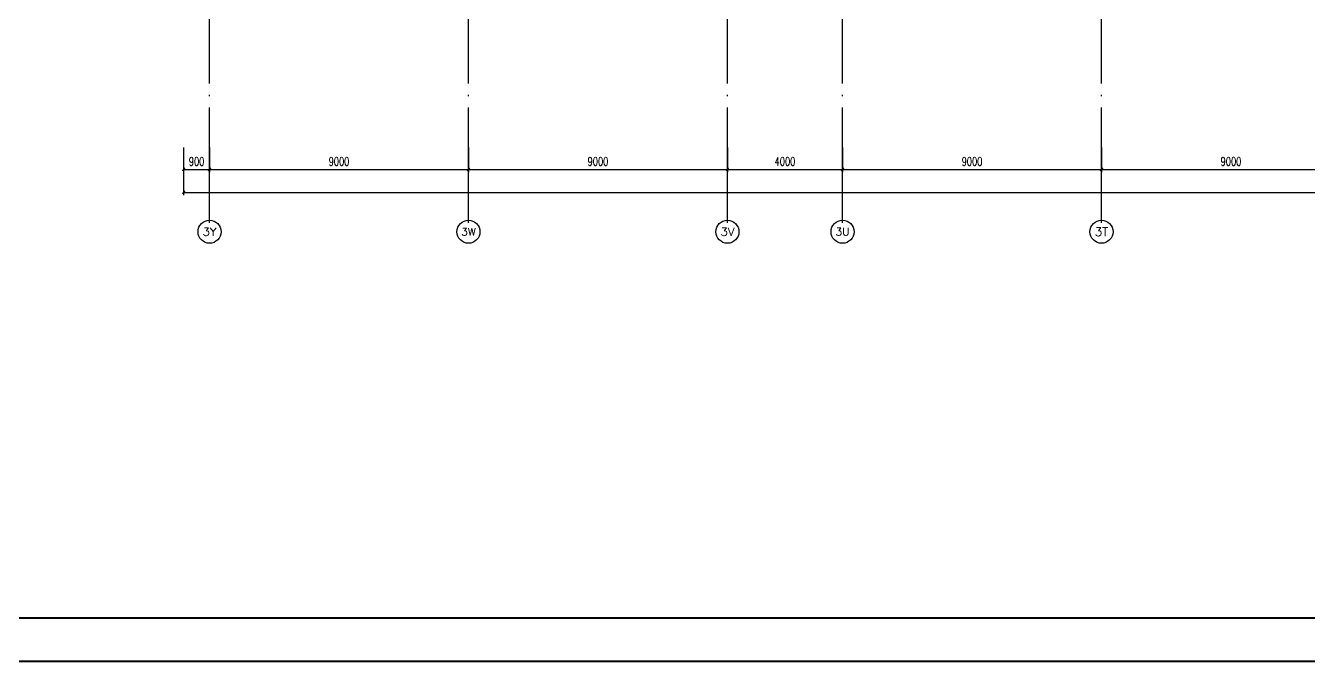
# Model space of a CAD drawing. Extents: x -1396510 to 1250330, y -1892470 to 1623980.
# Drawn here: x 11535 to 56115, y -1383328 to -1361210 of the extents above; entities that cross this region are included whole.
import ezdxf
from ezdxf.enums import TextEntityAlignment as Align

# ---------------------------------------------------------------- set-up
doc = ezdxf.new("R2010")
doc.units = 0
doc.header["$LTSCALE"] = 1000
doc.header["$MEASUREMENT"] = 0
doc.linetypes.add('DOTE', pattern=[2.42, 2, -0.2, 0.02, -0.2])
doc.layers.get('Defpoints').update_dxf_attribs({"color": 210})
for name, color, linetype in [('0-cxFrame', 155, 'Continuous'), ('A-AXIS-D', 1, 'Continuous'), ('A-AXIS-DOTE', 14, 'DOTE')]:
    doc.layers.add(name, color=color, linetype=linetype)
doc.layers.add('0-cxText', color=131, linetype='Continuous', lineweight=25)
doc.layers.add('A-云线2', color=3, linetype='Continuous', plot=False)
doc.styles.add('_TCH_AXIS', font='COMPLEX', dxfattribs={"bigfont": 'GBCBIG'})
doc.styles.add('_TCH_DIM_T3', font='SIMPLEX', dxfattribs={"width": 0.705882, "bigfont": 'GBCBIG'})
doc.styles.add('cx_tuming', font='simhei.ttf')
doc.styles.add('cx_tuqian1', font='')
doc.styles.add('黑体', font='simhei.ttf', dxfattribs={"height": 12})
doc.styles.get('cx_tuqian1').set_extended_font_data('SimSun')
doc.dimstyles.new('_TCH_ARCH&&100', dxfattribs={"dimtxt": 297.5, "dimasz": 100, "dimexe": 100, "dimexo": 100, "dimgap": 126.25, "dimtad": 1, "dimdec": 0, "dimzin": 0, "dimdsep": 46, "dimtxsty": '_TCH_DIM_T3', "dimblk": 'ARCHTICK', "dimcen": 0.09, "dimclrt": 7, "dimazin": 2, "dimtfac": 1, "dimtdec": 0, "dimtix": 1, "dimtmove": 2, "dimatfit": 3, "dimfxl": 0, "dimtolj": 1, "dimtzin": 0, "dimarcsym": 0})

# ---------------------------------------------------------------- blocks, each defined once
blk = doc.blocks.new('_ArchTick')
at = {"color": 0, "linetype": 'ByBlock', "const_width": 0.4}
blk.add_lwpolyline([(-0.5, -0.5), (0.5, 0.5)], dxfattribs=at)
blk = doc.blocks.new('*D5798')
at = {"layer": 'A-AXIS-D', "color": 0, "lineweight": -2, "transparency": 16777216}
for p, q in [((-900, -77370), (-900, -78228)), ((0, -77370), (0, -78228)), ((-900, -78128), (0, -78128))]:
    blk.add_line(p, q, dxfattribs=at)
at = {"layer": 'Defpoints', "color": 0, "transparency": 16777216}
for p in [(-900, -77270), (0, -77270), (0, -78128)]:
    blk.add_point(p, dxfattribs=at)
at = {"layer": 'A-AXIS-D', "color": 0, "lineweight": -2, "transparency": 16777216, "xscale": 100, "yscale": 100, "zscale": 100, "rotation": 180}
blk.add_blockref('_ArchTick', (-900, -78128), dxfattribs=at)
at = {"layer": 'A-AXIS-D', "color": 0, "lineweight": -2, "transparency": 16777216, "xscale": 100, "yscale": 100, "zscale": 100}
blk.add_blockref('_ArchTick', (0, -78128), dxfattribs=at)
at = {"layer": 'A-AXIS-D', "color": 7, "transparency": 16777216, "insert": (-450, -77853), "char_height": 297.5, "attachment_point": 5, "style": '_TCH_DIM_T3'}
blk.add_mtext('\\A1;900', dxfattribs=at)
blk = doc.blocks.new('*D5799')
at = {"layer": 'A-AXIS-D', "color": 0, "lineweight": -2, "transparency": 16777216}
for p, q in [((0, -77370), (0, -78228)), ((9000, -77370), (9000, -78228)), ((0, -78128), (9000, -78128))]:
    blk.add_line(p, q, dxfattribs=at)
at = {"layer": 'Defpoints', "color": 0, "transparency": 16777216}
for p in [(0, -77270), (9000, -77270), (9000, -78128)]:
    blk.add_point(p, dxfattribs=at)
at = {"layer": 'A-AXIS-D', "color": 0, "lineweight": -2, "transparency": 16777216, "xscale": 100, "yscale": 100, "zscale": 100, "rotation": 180}
blk.add_blockref('_ArchTick', (0, -78128), dxfattribs=at)
at = {"layer": 'A-AXIS-D', "color": 0, "lineweight": -2, "transparency": 16777216, "xscale": 100, "yscale": 100, "zscale": 100}
blk.add_blockref('_ArchTick', (9000, -78128), dxfattribs=at)
at = {"layer": 'A-AXIS-D', "color": 7, "transparency": 16777216, "insert": (4500, -77853), "char_height": 297.5, "attachment_point": 5, "style": '_TCH_DIM_T3'}
blk.add_mtext('\\A1;9000', dxfattribs=at)
blk = doc.blocks.new('*D5800')
at = {"layer": 'A-AXIS-D', "color": 0, "lineweight": -2, "transparency": 16777216}
for p, q in [((9000, -77370), (9000, -78228)), ((18000, -77370), (18000, -78228)), ((9000, -78128), (18000, -78128))]:
    blk.add_line(p, q, dxfattribs=at)
at = {"layer": 'Defpoints', "color": 0, "transparency": 16777216}
for p in [(9000, -77270), (18000, -77270), (18000, -78128)]:
    blk.add_point(p, dxfattribs=at)
at = {"layer": 'A-AXIS-D', "color": 0, "lineweight": -2, "transparency": 16777216, "xscale": 100, "yscale": 100, "zscale": 100, "rotation": 180}
blk.add_blockref('_ArchTick', (9000, -78128), dxfattribs=at)
at = {"layer": 'A-AXIS-D', "color": 0, "lineweight": -2, "transparency": 16777216, "xscale": 100, "yscale": 100, "zscale": 100}
blk.add_blockref('_ArchTick', (18000, -78128), dxfattribs=at)
at = {"layer": 'A-AXIS-D', "color": 7, "transparency": 16777216, "insert": (13500, -77853), "char_height": 297.5, "attachment_point": 5, "style": '_TCH_DIM_T3'}
blk.add_mtext('\\A1;9000', dxfattribs=at)
blk = doc.blocks.new('*D5801')
at = {"layer": 'A-AXIS-D', "color": 0, "lineweight": -2, "transparency": 16777216}
for p, q in [((18000, -77370), (18000, -78228)), ((22000, -77370), (22000, -78228)), ((18000, -78128), (22000, -78128))]:
    blk.add_line(p, q, dxfattribs=at)
at = {"layer": 'Defpoints', "color": 0, "transparency": 16777216}
for p in [(18000, -77270), (22000, -77270), (22000, -78128)]:
    blk.add_point(p, dxfattribs=at)
at = {"layer": 'A-AXIS-D', "color": 0, "lineweight": -2, "transparency": 16777216, "xscale": 100, "yscale": 100, "zscale": 100, "rotation": 180}
blk.add_blockref('_ArchTick', (18000, -78128), dxfattribs=at)
at = {"layer": 'A-AXIS-D', "color": 0, "lineweight": -2, "transparency": 16777216, "xscale": 100, "yscale": 100, "zscale": 100}
blk.add_blockref('_ArchTick', (22000, -78128), dxfattribs=at)
at = {"layer": 'A-AXIS-D', "color": 7, "transparency": 16777216, "insert": (20000, -77853), "char_height": 297.5, "attachment_point": 5, "style": '_TCH_DIM_T3'}
blk.add_mtext('\\A1;4000', dxfattribs=at)
blk = doc.blocks.new('*D5802')
at = {"layer": 'A-AXIS-D', "color": 0, "lineweight": -2, "transparency": 16777216}
for p, q in [((22000, -77370), (22000, -78228)), ((31000, -77370), (31000, -78228)), ((22000, -78128), (31000, -78128))]:
    blk.add_line(p, q, dxfattribs=at)
at = {"layer": 'Defpoints', "color": 0, "transparency": 16777216}
for p in [(22000, -77270), (31000, -77270), (31000, -78128)]:
    blk.add_point(p, dxfattribs=at)
at = {"layer": 'A-AXIS-D', "color": 0, "lineweight": -2, "transparency": 16777216, "xscale": 100, "yscale": 100, "zscale": 100, "rotation": 180}
blk.add_blockref('_ArchTick', (22000, -78128), dxfattribs=at)
at = {"layer": 'A-AXIS-D', "color": 0, "lineweight": -2, "transparency": 16777216, "xscale": 100, "yscale": 100, "zscale": 100}
blk.add_blockref('_ArchTick', (31000, -78128), dxfattribs=at)
at = {"layer": 'A-AXIS-D', "color": 7, "transparency": 16777216, "insert": (26500, -77853), "char_height": 297.5, "attachment_point": 5, "style": '_TCH_DIM_T3'}
blk.add_mtext('\\A1;9000', dxfattribs=at)
blk = doc.blocks.new('*D5803')
at = {"layer": 'A-AXIS-D', "color": 0, "lineweight": -2, "transparency": 16777216}
for p, q in [((31000, -77370), (31000, -78228)), ((40000, -77370), (40000, -78228)), ((31000, -78128), (40000, -78128))]:
    blk.add_line(p, q, dxfattribs=at)
at = {"layer": 'Defpoints', "color": 0, "transparency": 16777216}
for p in [(31000, -77270), (40000, -77270), (40000, -78128)]:
    blk.add_point(p, dxfattribs=at)
at = {"layer": 'A-AXIS-D', "color": 0, "lineweight": -2, "transparency": 16777216, "xscale": 100, "yscale": 100, "zscale": 100, "rotation": 180}
blk.add_blockref('_ArchTick', (31000, -78128), dxfattribs=at)
at = {"layer": 'A-AXIS-D', "color": 0, "lineweight": -2, "transparency": 16777216, "xscale": 100, "yscale": 100, "zscale": 100}
blk.add_blockref('_ArchTick', (40000, -78128), dxfattribs=at)
at = {"layer": 'A-AXIS-D', "color": 7, "transparency": 16777216, "insert": (35500, -77853), "char_height": 297.5, "attachment_point": 5, "style": '_TCH_DIM_T3'}
blk.add_mtext('\\A1;9000', dxfattribs=at)
blk = doc.blocks.new('*D5830')
at = {"layer": 'A-AXIS-D', "color": 0, "lineweight": -2, "transparency": 16777216}
for p, q in [((-900, -77470), (-900, -79028)), ((184800, -77470), (184800, -79028)), ((-900, -78928), (184800, -78928))]:
    blk.add_line(p, q, dxfattribs=at)
at = {"layer": 'Defpoints', "color": 0, "transparency": 16777216}
for p in [(-900, -77370), (184800, -77370), (184800, -78928)]:
    blk.add_point(p, dxfattribs=at)
at = {"layer": 'A-AXIS-D', "color": 0, "lineweight": -2, "transparency": 16777216, "xscale": 100, "yscale": 100, "zscale": 100, "rotation": 180}
blk.add_blockref('_ArchTick', (-900, -78928), dxfattribs=at)
at = {"layer": 'A-AXIS-D', "color": 0, "lineweight": -2, "transparency": 16777216, "xscale": 100, "yscale": 100, "zscale": 100}
blk.add_blockref('_ArchTick', (184800, -78928), dxfattribs=at)
at = {"layer": 'A-AXIS-D', "color": 7, "transparency": 16777216, "insert": (91950, -78653), "char_height": 297.5, "attachment_point": 5, "style": '_TCH_DIM_T3'}
blk.add_mtext('\\A1;185700', dxfattribs=at)
blk = doc.blocks.new('TK22.A0+2 L(Dragon)')
at = {"layer": '0-cxFrame', "color": 7, "const_width": 0.5}
blk.add_lwpolyline([(0, 0), (-1783, 0), (-1783, 841), (0, 841)], close=True, dxfattribs=at)
at = {"layer": '0-cxFrame', "const_width": 0.5}
blk.add_lwpolyline([(-80, 10), (-1763, 10), (-1763, 831), (-80, 831)], close=True, dxfattribs=at)
at = {"style": '黑体', "flags": 4}
blk.add_attdef('图幅', text='', height=3.3, dxfattribs=at).set_placement((-40, 3), align=Align.RIGHT)
at = {"layer": '0-cxText', "flags": 4}
for tag, height, style, p in [('建设单位', 3.5, 'cx_tuming', (-45, 240)), ('项目名称', 3.5, 'cx_tuming', (-45, 210)), ('子项名称', 3.5, 'cx_tuming', (-45, 180)), ('工程编号', 3.3, 'cx_tuqian1', (-35, 165)), ('图名1', 3.5, 'cx_tuming', (-45, 87)), ('图名2', 3.5, 'cx_tuming', (-45, 79)), ('图名3', 3.5, 'cx_tuming', (-45, 71)), ('出图日期', 3.3, 'cx_tuqian1', (-39, 60)), ('专业', 3.3, 'cx_tuqian1', (-55, 52)), ('图号', 3.3, 'cx_tuqian1', (-55, 44)), ('版次', 3.3, 'cx_tuqian1', (-20, 44))]:
    blk.add_attdef(tag, text='', height=height, dxfattribs=dict(at, style=style)).set_placement(p, align=Align.MIDDLE)
at = {"layer": 'Defpoints', "color": 6, "flags": 4}
for tag, height, style, p in [('tufu', 3.3, '黑体', (-12, 12)), ('dwfname', 4, 'cx_tuqian1', (-80, 3))]:
    blk.add_attdef(tag, text='', height=height, dxfattribs=dict(at, style=style)).set_placement(p, align=Align.RIGHT)
blk = doc.blocks.new('世赫3#厂房一层0821')
at = {"layer": 'A-AXIS-D'}
for centre in [(0, -80296), (9000, -80296), (18000, -80296), (22000, -80296), (31000, -80296)]:
    blk.add_circle(centre, 400, dxfattribs=at)
at = {"layer": 'A-AXIS-DOTE', "color": 8, "ltscale": 2}
for p, q in [((0, -79980), (0, 6235)), ((9000, -79980), (9000, 5504)), ((18000, -79980), (18000, 5504)), ((22000, -79980), (22000, 5500)), ((31000, -79980), (31000, 5500))]:
    blk.add_line(p, q, dxfattribs=at)
at = {"layer": 'A-AXIS-D', "color": 7, "style": '_TCH_AXIS'}
for s, height, p, p2 in [('3Y', 270.86, (-245.1, -80431.5), (245.1, -80431.5)), ('3W', 255.29, (8750.8, -80423.7), (9249.2, -80423.7)), ('3V', 276.42, (17756.5, -80434.2), (18243.5, -80434.2)), ('3U', 265.5, (21753.5, -80428.8), (22246.5, -80428.8)), ('3T', 294.28, (30761.8, -80443.2), (31238.2, -80443.2))]:
    blk.add_text(s, height=height, dxfattribs=at).set_placement(p, p2, align=Align.FIT)
at = {"layer": 'A-AXIS-D'}
for base, p1, p2, picture, middle in [((0, -78127.8), (-900, -77269.8), (0, -77269.8), '*D5798', (-450, -77852.8)), ((184800, -78927.8), (-900, -77369.8), (184800, -77369.8), '*D5830', (91950, -78652.8)), ((9000, -78127.8), (0, -77269.8), (9000, -77269.8), '*D5799', (4500, -77852.8)), ((18000, -78127.8), (9000, -77269.8), (18000, -77269.8), '*D5800', (13500, -77852.8)), ((22000, -78127.8), (18000, -77269.8), (22000, -77269.8), '*D5801', (20000, -77852.8)), ((31000, -78127.8), (22000, -77269.8), (31000, -77269.8), '*D5802', (26500, -77852.8)), ((40000, -78127.8), (31000, -77269.8), (40000, -77269.8), '*D5803', (35500, -77852.8))]:
    dim = blk.add_linear_dim(base=base, p1=p1, p2=p2, angle=0, dimstyle='_TCH_ARCH&&100', dxfattribs=at)
    dim.commit()
    dim.dimension.update_dxf_attribs({"geometry": picture, "text_midpoint": middle, "dimtype": 161})

msp = doc.modelspace()

# ---------------------------------------------------------------- block references
at = {"layer": '0-cxFrame', "xscale": 150, "yscale": 150, "zscale": 150}
msp.add_blockref('TK22.A0+2 L(Dragon)', (254676.2, -1383290), dxfattribs=at)
at = {"layer": 'A-云线2'}
msp.add_blockref('世赫3#厂房一层0821', (17925.8, -1288074), dxfattribs=at)

doc.saveas('drawing.dxf')
